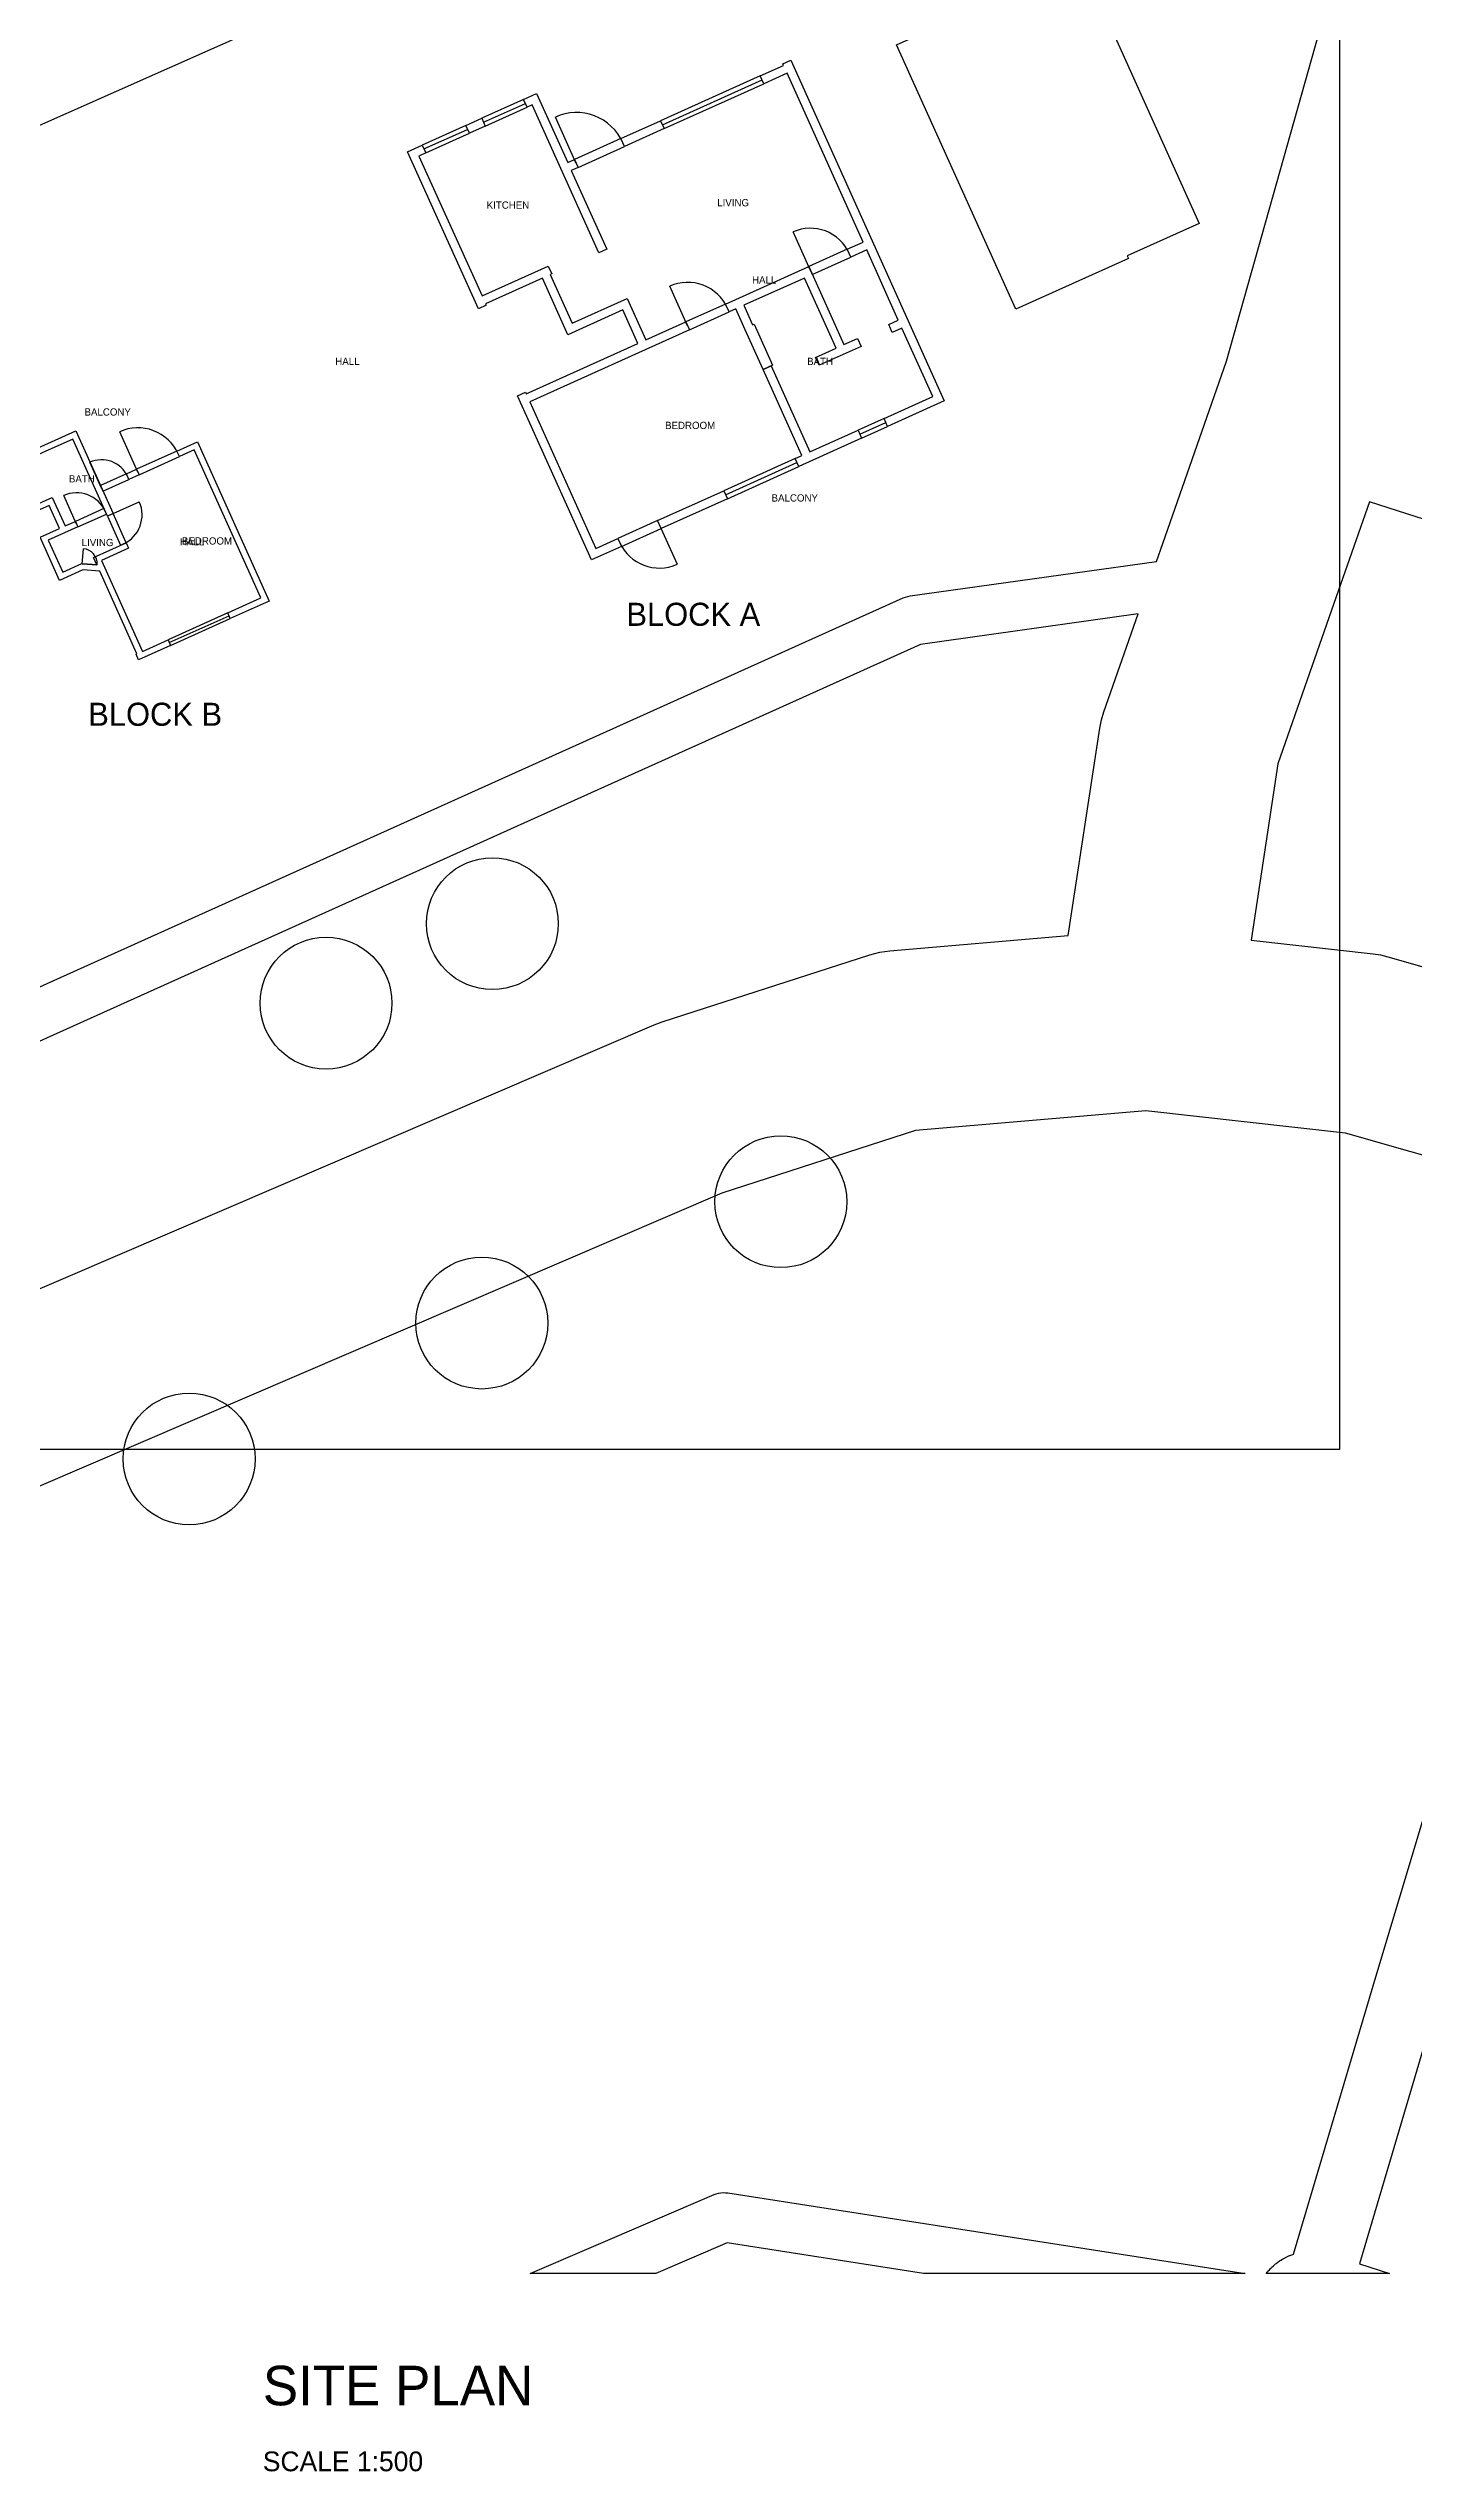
# Model space of a CAD drawing. Header units: millimetres. Extents: x -134533 to 68451, y 6505 to 126093.
# Drawn here: x -75488 to -34088, y 6505 to 80005 of the extents above; entities that cross this region are included whole.
import ezdxf

# ---------------------------------------------------------------- set-up
doc = ezdxf.new("R2010")
doc.units = ezdxf.units.MM
for name, color, linetype in [('A-ANNO-TEXT', 7, 'Continuous'), ('A-ANNO-TTLB', 7, 'Continuous'), ('A-DOOR', 7, 'Continuous'), ('A-GLAZ', 7, 'Continuous'), ('A-WALL', 7, 'Continuous'), ('C-BLDG-EXST', 7, 'Continuous'), ('C-ROAD', 7, 'Continuous'), ('L-PLNT-TREE', 7, 'Continuous'), ('V-PROP-LINE', 7, 'Continuous')]:
    doc.layers.add(name, color=color, linetype=linetype)

msp = doc.modelspace()

# ---------------------------------------------------------------- linework, layer by layer
at = {"layer": 'A-DOOR'}
for p, q in [((-59479, 76516), (-60114, 77924)), ((-52376, 73270), (-52902, 74438)), ((-56103, 71591), (-56645, 72793)), ((-72777, 67157), (-73328, 68380)), ((-73876, 66662), (-74232, 67451)), ((-74634, 65575), (-75025, 66442)), ((-73616, 65857), (-72733, 66255)), ((-56962, 65563), (-56420, 64361)), ((-74466, 64376), (-74430, 64829))]:
    msp.add_line(p, q, dxfattribs=at)
for points in [[(-59425, 76396), (-58017, 77030), (-58125, 77271), (-59533, 76636)], [(-52322, 73150), (-51154, 73676), (-51262, 73916), (-52430, 73390)], [(-56049, 71470), (-54847, 72012), (-54955, 72253), (-56157, 71711)], [(-72738, 67072), (-71515, 67623), (-71592, 67793), (-72815, 67242)], [(-73837, 66577), (-73048, 66932), (-73125, 67103), (-73914, 66747)], [(-74596, 65490), (-73729, 65881), (-73805, 66051), (-74672, 65660)], [(-73701, 65819), (-73303, 64936), (-73133, 65013), (-73531, 65895)], [(-57016, 65683), (-58218, 65142), (-58110, 64901), (-56908, 65443)], [(-74466, 64376), (-74014, 64340), (-74014, 64340), (-74466, 64376)]]:
    msp.add_lwpolyline(points, close=True, dxfattribs=at)
for centre, radius, start, end in [((-59479, 76516), 1545, 24.25476, 114.25476), ((-52376, 73270), 1281, 24.25476, 114.25476), ((-56103, 71591), 1319, 24.25476, 114.25476), ((-72777, 67157), 1341, 24.25476, 114.25476), ((-73876, 66662), 866, 24.25476, 114.25476), ((-74634, 65575), 951, 24.25476, 114.25476), ((-73616, 65857), 968, -65.74524, 24.25476), ((-74466, 64376), 454, -4.55603, 85.44397), ((-56962, 65563), 1319, -155.74524, -65.74524)]:
    msp.add_arc(centre, radius, start, end, dxfattribs=at)
at = {"layer": 'A-GLAZ'}
for p, q in [((-56869, 77692), (-53846, 79054)), ((-62295, 77768), (-61024, 78340)), ((-64099, 76955), (-62776, 77551)), ((-50882, 68303), (-50092, 68659)), ((-54952, 66469), (-52788, 67444)), ((-71823, 61981), (-70011, 62797))]:
    msp.add_line(p, q, dxfattribs=at)
for points in [[(-56815, 77572), (-53792, 78934), (-53900, 79174), (-56923, 77812)], [(-62241, 77647), (-60970, 78220), (-61079, 78461), (-62350, 77888)], [(-64045, 76835), (-62722, 77431), (-62830, 77671), (-64153, 77075)], [(-50828, 68182), (-50038, 68538), (-50146, 68779), (-50936, 68423)], [(-54898, 66348), (-52734, 67323), (-52842, 67564), (-55006, 66589)], [(-71784, 61896), (-69973, 62712), (-70050, 62882), (-71861, 62066)]]:
    msp.add_lwpolyline(points, close=True, dxfattribs=at)
at = {"layer": 'A-WALL'}
for points in [[(-48669, 69444), (-49605, 71522), (-49897, 71391), (-50006, 71631), (-49714, 71763), (-50673, 73893), (-51154, 73676), (-51262, 73916), (-50782, 74133), (-53088, 79251), (-53792, 78934), (-53900, 79174), (-53196, 79492), (-53217, 79538), (-52977, 79647), (-48320, 69312), (-50038, 68538), (-50146, 68779)], [(-61079, 78461), (-60684, 78639), (-59740, 76543), (-59533, 76636), (-59425, 76396), (-59631, 76303), (-58556, 73915), (-58796, 73807), (-60816, 78290), (-60970, 78220)], [(-62722, 77431), (-62830, 77671), (-62350, 77888), (-62241, 77647)], [(-58017, 77030), (-58125, 77271), (-56923, 77812), (-56815, 77572)], [(-61262, 69467), (-61022, 69575), (-61001, 69529), (-57612, 71055), (-58071, 72073), (-59737, 71323), (-60509, 73035), (-62231, 72259), (-62210, 72213), (-62450, 72104), (-64600, 76874), (-64153, 77075), (-64045, 76835), (-64251, 76742), (-62339, 72500), (-60330, 73405), (-60222, 73165), (-60268, 73144), (-59605, 71672), (-57939, 72422), (-57372, 71164), (-56157, 71711), (-56049, 71470), (-60892, 69288), (-58888, 64840), (-58218, 65142), (-58110, 64901), (-59020, 64491)], [(-53813, 70267), (-54354, 71470), (-54354, 71470), (-54641, 72105), (-54847, 72012), (-54955, 72253), (-52430, 73390), (-51362, 71020), (-50950, 71206), (-50842, 70965), (-52113, 70393), (-52221, 70633), (-51603, 70912), (-52562, 73041), (-54400, 72213), (-54135, 71625), (-54088, 71646), (-53525, 70397)], [(-52734, 67323), (-52842, 67564), (-52636, 67657), (-53813, 70267), (-53572, 70376), (-52396, 67765), (-50936, 68423), (-50828, 68182)], [(-71066, 67825), (-71515, 67623), (-71592, 67793), (-70973, 68072), (-68796, 63242), (-69973, 62712), (-70050, 62882), (-69043, 63336)], [(-72815, 67242), (-72738, 67072), (-73048, 66932), (-73125, 67103)], [(-56908, 65443), (-57016, 65683), (-55006, 66589), (-54898, 66348)]]:
    msp.add_lwpolyline(points, close=True, dxfattribs=at)
for points in [[(-76766, 67455), (-74661, 68403), (-73531, 65895), (-73701, 65819), (-74754, 68156), (-76519, 67361)], [(-75961, 66123), (-75373, 66388), (-74982, 65521), (-74672, 65660), (-74596, 65490), (-75494, 65085), (-75056, 64115), (-74475, 64377), (-74022, 64341), (-74124, 64567), (-73133, 65013), (-73056, 64843), (-73877, 64473), (-72635, 61717), (-71861, 62066), (-71784, 61896), (-72755, 61459), (-72831, 61629), (-72805, 61641), (-73935, 64147), (-74442, 64187), (-75150, 63868), (-75741, 65179), (-75152, 65444), (-75466, 66141), (-76054, 65876)]]:
    msp.add_lwpolyline(points, dxfattribs=at)
at = {"layer": 'C-BLDG-EXST'}
msp.add_lwpolyline([(-44163, 82618), (-40587, 74692), (-42775, 73719), (-42734, 73631), (-46153, 72094), (-49769, 80119)], close=True, dxfattribs=at)
at = {"layer": 'C-ROAD'}
for points in [[(-28272, 44856), (-36150, 47102), (-42202, 47776), (-49190, 47184), (-55066, 45286), (-114352, 19825), (-126653, 14215), (-126653, 20260), (-119058, 23724), (-121471, 29307), (-126653, 26994), (-126653, 28637), (-122066, 30685), (-126653, 41305), (-126653, 58914), (-49199, 93292)], [(-11322, 58504), (-35423, 66256), (-36502, 63172), (-38205, 58307), (-39017, 52955), (-35313, 52542), (-35086, 52508), (-34863, 52454), (-25790, 49867)], [(-33318, 20937), (-35726, 12809), (-34821, 12514), (-38555, 12514), (-38530, 12548), (-38530, 12548), (-38516, 12563), (-38504, 12579), (-38459, 12627), (-38415, 12676), (-38400, 12689), (-38386, 12704), (-38336, 12747), (-38288, 12791), (-38272, 12803), (-38256, 12817), (-38203, 12855), (-38150, 12894), (-38133, 12904), (-38116, 12916), (-38059, 12948), (-38003, 12982), (-37985, 12991), (-37967, 13001), (-37907, 13028), (-37848, 13056), (-37829, 13063), (-37810, 13071), (-37748, 13092), (-37726, 13100), (-35235, 21508), (-35234, 21510), (-35234, 21513), (-34523, 23866), (-29690, 39967)]]:
    msp.add_lwpolyline(points, dxfattribs=at)
for points in [[(-126619, 55100), (-117047, 32935), (-49563, 63338), (-49497, 63364), (-49429, 63384), (-49359, 63397), (-41883, 64446), (-41693, 64988), (-39758, 70523), (-35432, 85881), (-48376, 89829), (-126619, 55100)], [(-116452, 31558), (-114029, 25950), (-57118, 50391), (-56878, 50481), (-50581, 52515), (-50278, 52594), (-49968, 52638), (-44559, 53096), (-43604, 59386), (-43554, 59637), (-43481, 59882), (-42441, 62853), (-49044, 61926), (-116452, 31558)], [(-54906, 13441), (-57072, 12514), (-60882, 12514), (-55299, 14905), (-55233, 14929), (-55166, 14948), (-55097, 14960), (-55028, 14965), (-54958, 14964), (-54888, 14957), (-39192, 12514), (-48947, 12514), (-54906, 13441)]]:
    msp.add_lwpolyline(points, close=True, dxfattribs=at)
at = {"layer": 'L-PLNT-TREE'}
for centre in [(-62025, 53457), (-67070, 51047), (-53277, 45023), (-62344, 41342), (-71221, 37219)]:
    msp.add_circle(centre, 2000, dxfattribs=at)
at = {"layer": 'V-PROP-LINE'}
msp.add_lwpolyline([(-101653, 37514), (-36322, 37514), (-36322, 91645), (-101653, 91645)], close=True, dxfattribs=at)

# ---------------------------------------------------------------- texts
at = {"layer": 'A-ANNO-TEXT'}
for s, p in [('KITCHEN', (-62198, 75143)), ('LIVING', (-55206, 75218)), ('HALL', (-54150, 72874)), ('HALL', (-66790, 70404)), ('BATH', (-52479, 70403)), ('BALCONY', (-74395, 68868)), ('BEDROOM', (-56788, 68462)), ('BATH', (-74868, 66839)), ('BALCONY', (-53557, 66261)), ('LIVING', (-74481, 64909)), ('HALL', (-71500, 64929)), ('BEDROOM', (-71440, 64956))]:
    msp.add_text(s, height=220, dxfattribs=at).set_placement(p)
at = {"layer": 'A-ANNO-TTLB'}
for s, height, p in [('BLOCK A', 700, (-57960, 62491)), ('BLOCK B', 700, (-74281, 59459)), ('SITE PLAN', 1200, (-68987, 8514)), ('SCALE 1:500', 600, (-68987, 6514))]:
    msp.add_text(s, height=height, dxfattribs=at).set_placement(p)

doc.saveas('drawing.dxf')
